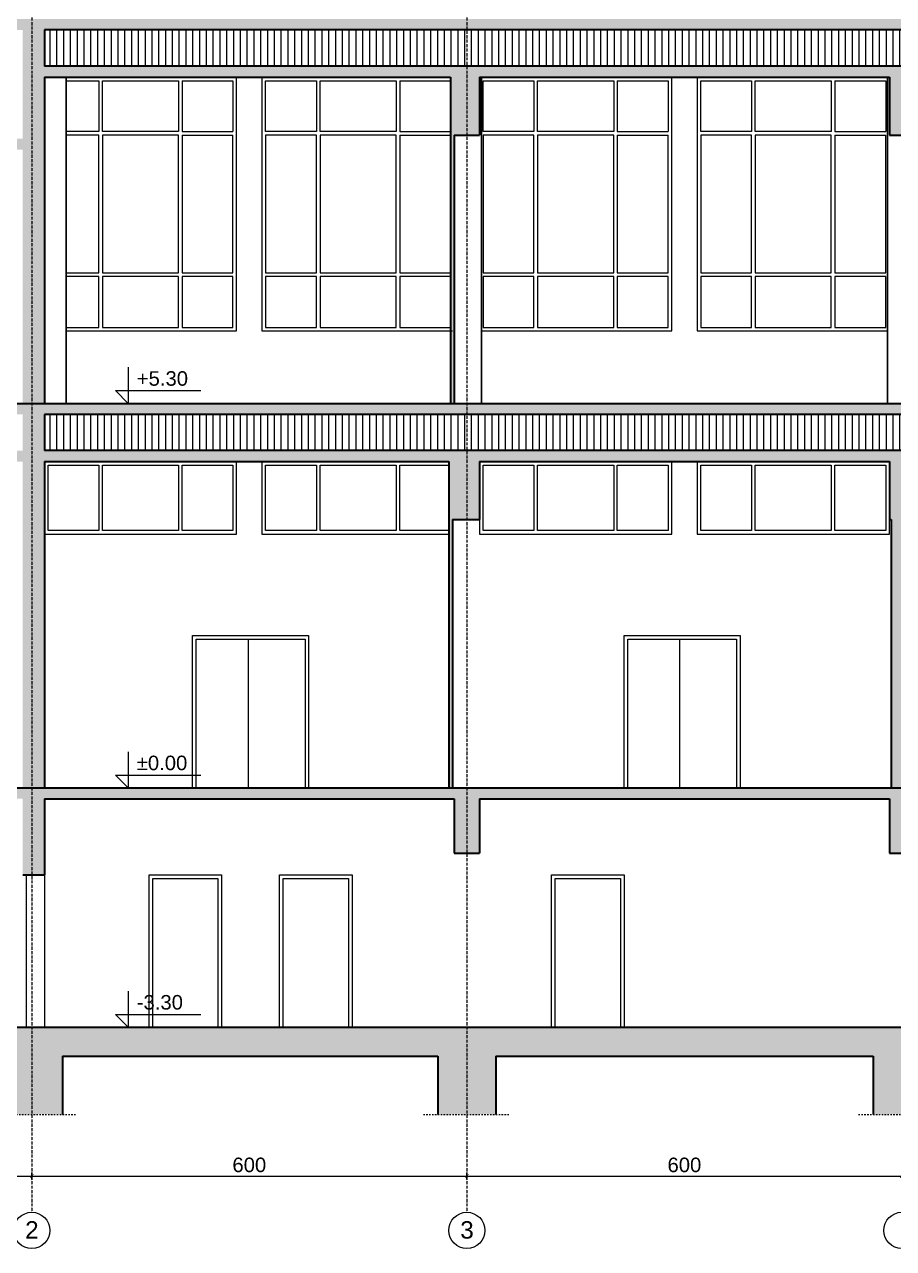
# Model space of a CAD drawing. Header units: inches. Extents: x -72385 to 39588, y -6525 to 66685.
# Drawn here: x -6101 to -4903, y 22991 to 24678 of the extents above; entities that cross this region are included whole.
import ezdxf

# ---------------------------------------------------------------- set-up
doc = ezdxf.new("R2010")
doc.units = ezdxf.units.IN
doc.header["$MEASUREMENT"] = 0
doc.linetypes.add('DashDot', pattern=[0.6, 0.4, -0.1, 0, -0.1])
doc.linetypes.add('Hidden', pattern=[0.4, 0.2, -0.2])
for name, color, linetype, lineweight in [('Надписи коти външни', 252, 'Continuous', 25), ('Надписи нива', 252, 'Continuous', 25), ('Надписи Оси', 252, 'Continuous', 25), ('Оси', 252, 'DashDot', 25), ('Фасади Разрези дебело', 7, 'Continuous', 35), ('Фасади Разрези пунктир', 253, 'Hidden', 25), ('Фасади Разрези средно', 252, 'Continuous', 30), ('Фасади Разрези тънко', 253, 'Continuous', 25), ('Щрих стени', 254, 'Continuous', 25)]:
    doc.layers.add(name, color=color, linetype=linetype, lineweight=lineweight)
doc.styles.add('Arial Regular', font='arial.ttf')
doc.styles.get("Standard").update_dxf_attribs({"font": 'arial.ttf'})
doc.dimstyles.new('Annotative', dxfattribs={"dimscale": 0, "dimtxt": 20, "dimasz": 5, "dimexe": 5, "dimexo": 5, "dimgap": 5, "dimtad": 1, "dimdec": 0, "dimzin": 0, "dimdsep": 46, "dimtxsty": 'Standard', "dimblk": 'ARCHTICK', "dimcen": 5, "dimdle": 5, "dimadec": 0, "dimazin": 0, "dimtfac": 1, "dimtdec": 0, "dimtofl": 0, "dimtmove": 0, "dimatfit": 3, "dimldrblk": 'ARCHTICK', "dimfxl": 5, "dimfxlon": 1, "dimtolj": 1, "dimtzin": 0, "dimarcsym": 1})

# ---------------------------------------------------------------- blocks, each defined once
blk = doc.blocks.new('_ArchTick')
at = {"color": 0, "linetype": 'ByBlock', "const_width": 0.15}
blk.add_lwpolyline([(-0.5, -0.5), (0.5, 0.5)], dxfattribs=at)
blk = doc.blocks.new('*D7022')
at = {"layer": 'Defpoints', "color": 0, "ltscale": 10, "transparency": 16777216}
for p in [(-4891, 23090.9), (-5491, 23040.9), (-4891, 23040.9)]:
    blk.add_point(p, dxfattribs=at)
at = {"layer": 'Надписи коти външни', "color": 0, "lineweight": -2, "ltscale": 10, "transparency": 16777216}
for p, q in [((-5496, 23090.9), (-4886, 23090.9)), ((-5491, 23085.9), (-5491, 23095.9)), ((-4891, 23085.9), (-4891, 23095.9))]:
    blk.add_line(p, q, dxfattribs=at)
at = {"layer": 'Надписи коти външни', "color": 0, "lineweight": -2, "ltscale": 10, "transparency": 16777216, "xscale": 5, "yscale": 5, "zscale": 5, "rotation": 180}
blk.add_blockref('_ArchTick', (-5491, 23090.9), dxfattribs=at)
at = {"layer": 'Надписи коти външни', "color": 0, "lineweight": -2, "ltscale": 10, "transparency": 16777216, "xscale": 5, "yscale": 5, "zscale": 5}
blk.add_blockref('_ArchTick', (-4891, 23090.9), dxfattribs=at)
at = {"layer": 'Надписи коти външни', "color": 0, "ltscale": 10, "transparency": 16777216, "insert": (-5191, 23106.1), "char_height": 20, "attachment_point": 5}
blk.add_mtext('\\A1;600', dxfattribs=at)
blk = doc.blocks.new('*D7023')
at = {"layer": 'Defpoints', "color": 0, "ltscale": 10, "transparency": 16777216}
for p in [(-5491, 23090.9), (-6091, 23040.9), (-5491, 23040.9)]:
    blk.add_point(p, dxfattribs=at)
at = {"layer": 'Надписи коти външни', "color": 0, "lineweight": -2, "ltscale": 10, "transparency": 16777216}
for p, q in [((-6096, 23090.9), (-5486, 23090.9)), ((-6091, 23085.9), (-6091, 23095.9)), ((-5491, 23085.9), (-5491, 23095.9))]:
    blk.add_line(p, q, dxfattribs=at)
at = {"layer": 'Надписи коти външни', "color": 0, "lineweight": -2, "ltscale": 10, "transparency": 16777216, "xscale": 5, "yscale": 5, "zscale": 5, "rotation": 180}
blk.add_blockref('_ArchTick', (-6091, 23090.9), dxfattribs=at)
at = {"layer": 'Надписи коти външни', "color": 0, "lineweight": -2, "ltscale": 10, "transparency": 16777216, "xscale": 5, "yscale": 5, "zscale": 5}
blk.add_blockref('_ArchTick', (-5491, 23090.9), dxfattribs=at)
at = {"layer": 'Надписи коти външни', "color": 0, "ltscale": 10, "transparency": 16777216, "insert": (-5791, 23106.1), "char_height": 20, "attachment_point": 5}
blk.add_mtext('\\A1;600', dxfattribs=at)
blk = doc.blocks.new('*D7024')
at = {"layer": 'Defpoints', "color": 0, "ltscale": 10, "transparency": 16777216}
for p in [(-6091, 23090.9), (-7006, 23040.9), (-6091, 23040.9)]:
    blk.add_point(p, dxfattribs=at)
at = {"layer": 'Надписи коти външни', "color": 0, "lineweight": -2, "ltscale": 10, "transparency": 16777216}
for p, q in [((-7011, 23090.9), (-6086, 23090.9)), ((-7006, 23085.9), (-7006, 23095.9)), ((-6091, 23085.9), (-6091, 23095.9))]:
    blk.add_line(p, q, dxfattribs=at)
at = {"layer": 'Надписи коти външни', "color": 0, "lineweight": -2, "ltscale": 10, "transparency": 16777216, "xscale": 5, "yscale": 5, "zscale": 5, "rotation": 180}
blk.add_blockref('_ArchTick', (-7006, 23090.9), dxfattribs=at)
at = {"layer": 'Надписи коти външни', "color": 0, "lineweight": -2, "ltscale": 10, "transparency": 16777216, "xscale": 5, "yscale": 5, "zscale": 5}
blk.add_blockref('_ArchTick', (-6091, 23090.9), dxfattribs=at)
at = {"layer": 'Надписи коти външни', "color": 0, "ltscale": 10, "transparency": 16777216, "insert": (-6548.5, 23106.1), "char_height": 20, "attachment_point": 5}
blk.add_mtext('\\A1;915', dxfattribs=at)

msp = doc.modelspace()

# ---------------------------------------------------------------- hatches: boundary and pattern name
at = {"layer": 'Щрих стени', "ltscale": 10}
h = msp.add_hatch(color=256, dxfattribs=at)
h.dxf.hatch_style = 1
h.paths.add_polyline_path([(-1845.7, 24685.9), (-7023.6, 24685.9), (-7023.6, 24605.9), (-6988.6, 24605.9), (-6988.6, 24670.9), (-6808.6, 24670.9), (-6808.6, 24355.9), (-6778.6, 24355.9), (-6778.6, 24670.9), (-6283.6, 24670.9), (-6283.6, 24155.9), (-6253.6, 24155.9), (-6253.6, 24505.9), (-6103.5, 24505.9), (-6103.5, 24155.9), (-6073.5, 24155.9), (-6073.5, 24605.9), (-5513.5, 24605.9), (-5513.5, 24155.9), (-5508.5, 24155.9), (-5508.5, 24525.9), (-5473.5, 24525.9), (-5473.5, 24605.9), (-4908.4, 24605.9), (-4908.4, 24525.9), (-4873.4, 24525.9), (-4873.4, 24605.9), (-4308.4, 24605.9), (-4308.4, 24525.9), (-4273.4, 24525.9), (-4273.4, 24605.9), (-3708.3, 24605.9), (-3708.3, 24525.9), (-3673.3, 24525.9), (-3673.3, 24605.9), (-3108.3, 24605.9), (-3108.3, 24525.9), (-3073.3, 24525.9), (-3073.3, 24605.9), (-2508.3, 24605.9), (-2508.3, 24525.9), (-2473.2, 24525.9), (-2473.2, 24605.9), (-1908.2, 24605.9), (-1908.2, 24365.9), (-1845.7, 24365.9)])
h.paths.add_polyline_path([(-1908.2, 24620.9), (-6073.5, 24620.9), (-6073.5, 24670.9), (-1908.2, 24670.9)], flags=16)
h.paths.add_polyline_path([(-6103.5, 24520.9), (-6253.6, 24520.9), (-6253.6, 24670.9), (-6103.5, 24670.9)], flags=16)
h.paths.add_polyline_path([(-6988.6, 24255.9), (-7038.6, 24255.9), (-7038.6, 24245.9), (-7023.6, 24245.9), (-7023.6, 24155.9), (-6988.6, 24155.9)])
at = {"layer": 'Щрих стени', "ltscale": 10, "transparency": 33554610}
h = msp.add_hatch(dxfattribs=at)
h.set_pattern_fill('ANSI31', color=256, scale=75, angle=45)
h.paths.add_polyline_path([(-1908.2, 24670.9), (-6073.5, 24670.9), (-6073.5, 24620.9), (-1908.2, 24620.9)])
at = {"layer": 'Щрих стени', "ltscale": 10}
h = msp.add_hatch(color=256, dxfattribs=at)
h.dxf.hatch_style = 1
h.paths.add_polyline_path([(-1845.7, 24155.9), (-7023.6, 24155.9), (-7023.6, 24075.9), (-6988.6, 24075.9), (-6988.6, 24140.9), (-6708.6, 24140.9), (-6708.6, 24075.9), (-6673.6, 24075.9), (-6673.6, 24140.9), (-6558.6, 24140.9), (-6558.6, 24075.9), (-6523.6, 24075.9), (-6523.6, 24140.9), (-6408.5, 24140.9), (-6408.5, 24075.9), (-6378.3, 24075.9), (-6378.3, 24140.9), (-6283.6, 24140.9), (-6283.6, 24075.9), (-6103.5, 24075.9), (-6103.5, 23625.9), (-6073.5, 23625.9), (-6073.5, 24075.9), (-5516, 24075.9), (-5516, 23625.9), (-5511, 23625.9), (-5511, 23995.9), (-5473.5, 23995.9), (-5473.5, 24075.9), (-4908.4, 24075.9), (-4908.4, 23995.9), (-4905.9, 23995.9), (-4905.9, 23625.9), (-4875.9, 23625.9), (-4875.9, 23995.9), (-4873.4, 23995.9), (-4873.4, 24075.9), (-4308.4, 24075.9), (-4308.4, 23625.9), (-4303.4, 23625.9), (-4303.4, 23995.9), (-4273.4, 23995.9), (-4273.4, 24075.9), (-3708.3, 24075.9), (-3708.3, 23995.9), (-3705.8, 23995.9), (-3705.8, 23625.9), (-3675.8, 23625.9), (-3675.8, 23995.9), (-3673.3, 23995.9), (-3673.3, 24075.9), (-3108.3, 24075.9), (-3108.3, 23995.9), (-3073.3, 23995.9), (-3073.3, 24075.9), (-2508.3, 24075.9), (-2508.3, 23995.9), (-2473.2, 23995.9), (-2473.2, 24075.9), (-1908.2, 24075.9), (-1908.2, 23835.9), (-1845.7, 23835.9)])
h.paths.add_polyline_path([(-6103.5, 24090.9), (-6253.6, 24090.9), (-6253.6, 24140.9), (-6103.5, 24140.9)], flags=16)
h.paths.add_polyline_path([(-6073.5, 24140.9), (-1908.2, 24140.9), (-1908.2, 24090.9), (-6073.5, 24090.9)], flags=16)
at = {"layer": 'Щрих стени', "ltscale": 10, "transparency": 33554610}
h = msp.add_hatch(dxfattribs=at)
h.set_pattern_fill('ANSI31', color=256, scale=75, angle=45)
h.paths.add_polyline_path([(-1908.2, 24140.9), (-6073.5, 24140.9), (-6073.5, 24090.9), (-1908.2, 24090.9)])
at = {"layer": 'Щрих стени', "ltscale": 10}
h = msp.add_hatch(color=256, dxfattribs=at)
h.dxf.hatch_style = 1
h.paths.add_polyline_path([(-1845.7, 23625.9), (-7023.6, 23625.9), (-7023.6, 23590.9), (-6973.6, 23590.9), (-6973.6, 23610.9), (-6826.1, 23610.9), (-6826.1, 23575.9), (-6796.1, 23575.9), (-6796.1, 23610.9), (-6646.1, 23610.9), (-6646.1, 23575.9), (-6616.1, 23575.9), (-6616.1, 23610.9), (-6466.1, 23610.9), (-6466.1, 23575.9), (-6436.1, 23575.9), (-6436.1, 23610.9), (-6286.1, 23610.9), (-6286.1, 23575.9), (-6256.1, 23575.9), (-6256.1, 23610.9), (-6103.5, 23610.9), (-6103.5, 23505.9), (-6073.5, 23505.9), (-6073.5, 23610.9), (-5508.5, 23610.9), (-5508.5, 23535.9), (-5473.5, 23535.9), (-5473.5, 23610.9), (-4908.4, 23610.9), (-4908.4, 23535.9), (-4873.4, 23535.9), (-4873.4, 23610.9), (-4308.4, 23610.9), (-4308.4, 23535.9), (-4273.4, 23535.9), (-4273.4, 23610.9), (-3708.3, 23610.9), (-3708.3, 23535.9), (-3673.3, 23535.9), (-3673.3, 23610.9), (-3108.3, 23610.9), (-3108.3, 23535.9), (-3073.3, 23535.9), (-3073.3, 23610.9), (-2508.3, 23610.9), (-2508.3, 23535.9), (-2473.2, 23535.9), (-2473.2, 23610.9), (-1908.2, 23610.9), (-1908.2, 23295.9), (-6973.6, 23295.9), (-6973.6, 23545.9), (-7023.6, 23545.9), (-7023.6, 23175.9), (-6943.6, 23175.9), (-6943.6, 23255.9), (-6128.5, 23255.9), (-6128.5, 23175.9), (-6048.5, 23175.9), (-6048.5, 23255.9), (-5531, 23255.9), (-5531, 23175.9), (-5451, 23175.9), (-5451, 23255.9), (-4930.9, 23255.9), (-4930.9, 23175.9), (-4850.9, 23175.9), (-4850.9, 23255.9), (-4330.9, 23255.9), (-4330.9, 23175.9), (-4250.9, 23175.9), (-4250.9, 23255.9), (-3730.8, 23255.9), (-3730.8, 23175.9), (-3650.8, 23175.9), (-3650.8, 23255.9), (-3130.8, 23255.9), (-3130.8, 23175.9), (-3050.8, 23175.9), (-3050.8, 23255.9), (-2530.8, 23255.9), (-2530.8, 23175.9), (-2450.7, 23175.9), (-2450.7, 23255.9), (-1917, 23255.9), (-1917, 23175.9), (-1845.7, 23175.9)])

# ---------------------------------------------------------------- linework, layer by layer
at = {"layer": 'Надписи нива', "ltscale": 10}
for p, q in [((-5957.9, 24205.9), (-5957.9, 24155.9)), ((-5975.5, 24173.6), (-5857.9, 24173.6)), ((-5957.9, 24155.9), (-5975.5, 24173.6)), ((-5957.9, 23675.9), (-5957.9, 23625.9)), ((-5975.5, 23643.6), (-5857.9, 23643.6)), ((-5957.9, 23625.9), (-5975.5, 23643.6)), ((-5957.9, 23345.9), (-5957.9, 23295.9)), ((-5975.5, 23313.6), (-5857.9, 23313.6)), ((-5957.9, 23295.9), (-5975.5, 23313.6))]:
    msp.add_line(p, q, dxfattribs=at)
at = {"layer": 'Надписи Оси', "ltscale": 50}
for centre in [(-6091, 23015.9), (-5491, 23015.9), (-4891, 23015.9)]:
    msp.add_circle(centre, 25, dxfattribs=at)
at = {"layer": 'Оси', "ltscale": 10}
for p, q in [((-6091, 26090.9), (-6091, 23040.9)), ((-5491, 26090.9), (-5491, 23040.9))]:
    msp.add_line(p, q, dxfattribs=at)
at = {"layer": 'Фасади Разрези дебело', "ltscale": 10}
for p, q in [((-6073.5, 24670.9), (-6073.5, 24620.9)), ((-1908.2, 24670.9), (-6073.5, 24670.9)), ((-1908.2, 24620.9), (-6073.5, 24620.9)), ((-6073.5, 24605.9), (-6073.5, 24155.9)), ((-5513.5, 24605.9), (-5513.5, 24155.9)), ((-5473.5, 24605.9), (-5473.5, 24525.9)), ((-4908.4, 24605.9), (-4908.4, 24525.9)), ((-5508.5, 24525.9), (-5508.5, 24155.9)), ((-6073.5, 24140.9), (-6073.5, 24090.9)), ((-1908.2, 24140.9), (-6073.5, 24140.9)), ((-1908.2, 24090.9), (-6073.5, 24090.9)), ((-6073.5, 24075.9), (-6073.5, 23625.9)), ((-5516, 24075.9), (-5516, 23625.9)), ((-5473.5, 24075.9), (-5473.5, 23995.9)), ((-4908.4, 24075.9), (-4908.4, 23995.9)), ((-5511, 23995.9), (-5511, 23625.9)), ((-4905.9, 23995.9), (-4905.9, 23625.9)), ((-6073.5, 23610.9), (-6073.5, 23505.9)), ((-5508.5, 23610.9), (-5508.5, 23535.9)), ((-5473.5, 23610.9), (-5473.5, 23535.9)), ((-4908.4, 23610.9), (-4908.4, 23535.9)), ((-6048.5, 23255.9), (-6048.5, 23175.9)), ((-5531, 23255.9), (-5531, 23175.9)), ((-5451, 23255.9), (-5451, 23175.9)), ((-4930.9, 23255.9), (-4930.9, 23175.9))]:
    msp.add_line(p, q, dxfattribs=at)
at = {"layer": 'Фасади Разрези дебело', "ltscale": 10, "extrusion": (1.2091e-15, 1, -2.22045e-16)}
for p, q in [((-6073.5, 24605.9), (-5513.5, 24605.9)), ((-5473.5, 24605.9), (-4908.4, 24605.9)), ((-5508.5, 24525.9), (-5473.5, 24525.9)), ((-4908.4, 24525.9), (-4873.4, 24525.9)), ((-7023.6, 24155.9), (4686.5, 24155.9)), ((-6073.5, 24075.9), (-5516, 24075.9)), ((-5473.5, 24075.9), (-4908.4, 24075.9)), ((-5511, 23995.9), (-5473.5, 23995.9)), ((-4908.4, 23995.9), (-4905.9, 23995.9)), ((-7023.6, 23625.9), (4681.5, 23625.9)), ((-6073.5, 23610.9), (-5508.5, 23610.9)), ((-5473.5, 23610.9), (-4908.4, 23610.9)), ((-5508.5, 23535.9), (-5473.5, 23535.9)), ((-4908.4, 23535.9), (-4873.4, 23535.9)), ((-6103.5, 23505.9), (-6073.5, 23505.9)), ((-6973.6, 23295.9), (-1908.2, 23295.9)), ((-6048.5, 23255.9), (-5531, 23255.9)), ((-5451, 23255.9), (-4930.9, 23255.9))]:
    msp.add_line(p, q, dxfattribs=at)
at = {"layer": 'Фасади Разрези пунктир', "ltscale": 10, "extrusion": (1.2091e-15, 1, -2.22045e-16)}
for p, q in [((-6148.5, 23175.9), (-6028.5, 23175.9)), ((-5551, 23175.9), (-5431, 23175.9)), ((-4950.9, 23175.9), (-4830.9, 23175.9))]:
    msp.add_line(p, q, dxfattribs=at)
at = {"layer": 'Фасади Разрези средно', "ltscale": 10}
for p, q in [((-6043.5, 24605.9), (-6043.5, 24155.9)), ((-5471, 24605.9), (-5471, 24155.9)), ((-4910.9, 24605.9), (-4910.9, 24155.9))]:
    msp.add_line(p, q, dxfattribs=at)
at = {"layer": 'Фасади Разрези тънко', "ltscale": 10}
for p, q in [((-5888.5, 24600.9), (-5888.5, 24530.9)), ((-5883.5, 24600.9), (-5883.5, 24530.9)), ((-5813.5, 24600.9), (-5813.5, 24530.9)), ((-5588.5, 24600.9), (-5588.5, 24530.9)), ((-5583.5, 24600.9), (-5583.5, 24530.9)), ((-5288.5, 24600.9), (-5288.5, 24530.9)), ((-5283.5, 24600.9), (-5283.5, 24530.9)), ((-5213.5, 24600.9), (-5213.5, 24530.9)), ((-4988.4, 24600.9), (-4988.4, 24530.9)), ((-4983.4, 24600.9), (-4983.4, 24530.9)), ((-4913.4, 24600.9), (-4913.4, 24530.9)), ((-5808.5, 24075.9), (-6073.5, 24075.9)), ((-6073.5, 24075.9), (-6073.5, 23975.9)), ((-6068.5, 24070.9), (-5998.5, 24070.9)), ((-6068.5, 23980.9), (-6068.5, 24070.9)), ((-5998.5, 24070.9), (-5998.5, 23980.9)), ((-5993.5, 23980.9), (-5993.5, 24070.9)), ((-5993.5, 24070.9), (-5888.5, 24070.9)), ((-5888.5, 24070.9), (-5888.5, 23980.9)), ((-5883.5, 23980.9), (-5883.5, 24070.9)), ((-5813.5, 24070.9), (-5813.5, 23980.9)), ((-5808.5, 23975.9), (-5808.5, 24075.9)), ((-5516, 24075.9), (-5773.5, 24075.9)), ((-5773.5, 24075.9), (-5773.5, 23975.9)), ((-5768.5, 24070.9), (-5698.5, 24070.9)), ((-5768.5, 23980.9), (-5768.5, 24070.9)), ((-5698.5, 24070.9), (-5698.5, 23980.9)), ((-5693.5, 23980.9), (-5693.5, 24070.9)), ((-5693.5, 24070.9), (-5588.5, 24070.9)), ((-5588.5, 24070.9), (-5588.5, 23980.9)), ((-5583.5, 23980.9), (-5583.5, 24070.9)), ((-5208.5, 24075.9), (-5473.5, 24075.9)), ((-5473.5, 24075.9), (-5473.5, 23975.9)), ((-5468.5, 24070.9), (-5398.5, 24070.9)), ((-5468.5, 23980.9), (-5468.5, 24070.9)), ((-5398.5, 24070.9), (-5398.5, 23980.9)), ((-5393.5, 23980.9), (-5393.5, 24070.9)), ((-5393.5, 24070.9), (-5288.5, 24070.9)), ((-5288.5, 24070.9), (-5288.5, 23980.9)), ((-5283.5, 23980.9), (-5283.5, 24070.9)), ((-5213.5, 24070.9), (-5213.5, 23980.9)), ((-5208.5, 23975.9), (-5208.5, 24075.9)), ((-4908.4, 24075.9), (-5173.5, 24075.9)), ((-5173.5, 24075.9), (-5173.5, 23975.9)), ((-5168.5, 24070.9), (-5098.5, 24070.9)), ((-5168.5, 23980.9), (-5168.5, 24070.9)), ((-5098.5, 24070.9), (-5098.5, 23980.9)), ((-5093.5, 23980.9), (-5093.5, 24070.9)), ((-5093.5, 24070.9), (-4988.4, 24070.9)), ((-4988.4, 24070.9), (-4988.4, 23980.9)), ((-4983.4, 23980.9), (-4983.4, 24070.9)), ((-4913.4, 24070.9), (-4913.4, 23980.9)), ((-4908.4, 23975.9), (-4908.4, 24075.9)), ((-5998.5, 23980.9), (-6068.5, 23980.9)), ((-5888.5, 23980.9), (-5993.5, 23980.9)), ((-5813.5, 23980.9), (-5883.5, 23980.9)), ((-5698.5, 23980.9), (-5768.5, 23980.9)), ((-5588.5, 23980.9), (-5693.5, 23980.9)), ((-5516, 23980.9), (-5583.5, 23980.9)), ((-5398.5, 23980.9), (-5468.5, 23980.9)), ((-5288.5, 23980.9), (-5393.5, 23980.9)), ((-5213.5, 23980.9), (-5283.5, 23980.9)), ((-5098.5, 23980.9), (-5168.5, 23980.9)), ((-4988.4, 23980.9), (-5093.5, 23980.9)), ((-4913.4, 23980.9), (-4983.4, 23980.9)), ((-6073.5, 23975.9), (-5808.5, 23975.9)), ((-5773.5, 23975.9), (-5516, 23975.9)), ((-5473.5, 23975.9), (-5208.5, 23975.9)), ((-5173.5, 23975.9), (-4908.4, 23975.9)), ((-5792.8, 23830.9), (-5792.8, 23625.9)), ((-5197.7, 23830.9), (-5197.7, 23625.9)), ((-6098.5, 23505.9), (-6098.5, 23295.9)), ((-6073.5, 23505.9), (-6073.5, 23295.9))]:
    msp.add_line(p, q, dxfattribs=at)
at = {"layer": 'Фасади Разрези тънко', "ltscale": 10, "extrusion": (2.5431e-15, 1, -2.22045e-16)}
for p, q in [((-5883.5, 24600.9), (-5813.5, 24600.9)), ((-5583.5, 24600.9), (-5513.5, 24600.9)), ((-5283.5, 24600.9), (-5213.5, 24600.9)), ((-4983.4, 24600.9), (-4913.4, 24600.9)), ((-5883.5, 24530.9), (-5813.5, 24530.9)), ((-5883.5, 24525.9), (-5813.5, 24525.9)), ((-5583.5, 24530.9), (-5513.5, 24530.9)), ((-5583.5, 24525.9), (-5513.5, 24525.9)), ((-5283.5, 24530.9), (-5213.5, 24530.9)), ((-5283.5, 24525.9), (-5213.5, 24525.9)), ((-4983.4, 24530.9), (-4913.4, 24530.9)), ((-4983.4, 24525.9), (-4913.4, 24525.9)), ((-5883.5, 24070.9), (-5813.5, 24070.9)), ((-5583.5, 24070.9), (-5516, 24070.9)), ((-5283.5, 24070.9), (-5213.5, 24070.9)), ((-4983.4, 24070.9), (-4913.4, 24070.9))]:
    msp.add_line(p, q, dxfattribs=at)
at = {"layer": 'Фасади Разрези тънко', "ltscale": 10}
for points in [[(-6043.5, 24255.9, 0), (-5808.5, 24255.9, 0), (-5808.5, 24605.9, 0)], [(-5513.5, 24605.9, 0), (-5773.5, 24605.9, 0), (-5773.5, 24255.9, 0), (-5511, 24255.9, 0)], [(-5471, 24255.9, 0), (-5208.5, 24255.9, 0), (-5208.5, 24605.9, 0)], [(-4908.4, 24605.9, 0), (-5173.5, 24605.9, 0), (-5173.5, 24255.9, 0), (-4910.9, 24255.9, 0)], [(-6043.5, 24600.9, 0), (-5998.5, 24600.9, 0), (-5998.5, 24530.9, 0), (-6043.5, 24530.9, 0)], [(-5888.5, 24530.9, 0), (-5993.5, 24530.9, 0), (-5993.5, 24600.9, 0), (-5888.5, 24600.9, 0)], [(-5588.5, 24530.9, 0), (-5693.5, 24530.9, 0), (-5693.5, 24600.9, 0), (-5588.5, 24600.9, 0)], [(-5288.5, 24530.9, 0), (-5393.5, 24530.9, 0), (-5393.5, 24600.9, 0), (-5288.5, 24600.9, 0)], [(-4988.4, 24530.9, 0), (-5093.5, 24530.9, 0), (-5093.5, 24600.9, 0), (-4988.4, 24600.9, 0)], [(-6043.5, 24335.9, 0), (-5998.5, 24335.9, 0), (-5998.5, 24525.9, 0), (-6043.5, 24525.9, 0)], [(-5888.5, 24525.9, 0), (-5993.5, 24525.9, 0), (-5993.5, 24335.9, 0), (-5888.5, 24335.9, 0), (-5888.5, 24525.9, 0)], [(-5883.5, 24525.9, 0), (-5883.5, 24335.9, 0), (-5813.5, 24335.9, 0), (-5813.5, 24525.9, 0)], [(-5588.5, 24525.9, 0), (-5693.5, 24525.9, 0), (-5693.5, 24335.9, 0), (-5588.5, 24335.9, 0), (-5588.5, 24525.9, 0)], [(-5583.5, 24525.9, 0), (-5583.5, 24335.9, 0), (-5513.5, 24335.9, 0)], [(-5288.5, 24525.9, 0), (-5393.5, 24525.9, 0), (-5393.5, 24335.9, 0), (-5288.5, 24335.9, 0), (-5288.5, 24525.9, 0)], [(-5283.5, 24525.9, 0), (-5283.5, 24335.9, 0), (-5213.5, 24335.9, 0), (-5213.5, 24525.9, 0)], [(-4988.4, 24525.9, 0), (-5093.5, 24525.9, 0), (-5093.5, 24335.9, 0), (-4988.4, 24335.9, 0), (-4988.4, 24525.9, 0)], [(-4983.4, 24525.9, 0), (-4983.4, 24335.9, 0), (-4913.4, 24335.9, 0), (-4913.4, 24525.9, 0)], [(-6043.5, 24260.9, 0), (-5998.5, 24260.9, 0), (-5998.5, 24330.9, 0), (-6043.5, 24330.9, 0)], [(-5513.5, 24330.9, 0), (-5583.5, 24330.9, 0), (-5583.5, 24260.9, 0), (-5513.5, 24260.9, 0)], [(-5513.5, 24330.9, 0), (-5583.5, 24330.9, 0), (-5583.5, 24260.9, 0), (-5513.5, 24260.9, 0)], [(-5869.2, 23625.9, 0), (-5869.2, 23835.9, 0), (-5709.2, 23835.9, 0), (-5709.2, 23625.9, 0)], [(-5864.2, 23625.9, 0), (-5864.2, 23830.9, 0), (-5714.2, 23830.9, 0), (-5714.2, 23625.9, 0)], [(-5274.1, 23625.9, 0), (-5274.1, 23835.9, 0), (-5114.1, 23835.9, 0), (-5114.1, 23625.9, 0)], [(-5269.1, 23625.9, 0), (-5269.1, 23830.9, 0), (-5119.1, 23830.9, 0), (-5119.1, 23625.9, 0)], [(-5929.2, 23295.9, 0), (-5929.2, 23505.9, 0), (-5829.2, 23505.9, 0), (-5829.2, 23295.9, 0)], [(-5924.2, 23295.9, 0), (-5924.2, 23500.9, 0), (-5834.2, 23500.9, 0), (-5834.2, 23295.9, 0)], [(-5749.2, 23295.9, 0), (-5749.2, 23505.9, 0), (-5649.2, 23505.9, 0), (-5649.2, 23295.9, 0)], [(-5744.2, 23295.9, 0), (-5744.2, 23500.9, 0), (-5654.2, 23500.9, 0), (-5654.2, 23295.9, 0)], [(-5374.2, 23295.9, 0), (-5374.2, 23505.9, 0), (-5274.2, 23505.9, 0), (-5274.2, 23295.9, 0)], [(-5369.2, 23295.9, 0), (-5369.2, 23500.9, 0), (-5279.2, 23500.9, 0), (-5279.2, 23295.9, 0)]]:
    msp.add_polyline3d(points, dxfattribs=at)
for points in [[(-5768.5, 24530.9, 0), (-5768.5, 24600.9, 0), (-5698.5, 24600.9, 0), (-5698.5, 24530.9, 0)], [(-5468.5, 24530.9, 0), (-5468.5, 24600.9, 0), (-5398.5, 24600.9, 0), (-5398.5, 24530.9, 0)], [(-5168.5, 24530.9, 0), (-5168.5, 24600.9, 0), (-5098.5, 24600.9, 0), (-5098.5, 24530.9, 0)], [(-5768.5, 24335.9, 0), (-5698.5, 24335.9, 0), (-5698.5, 24525.9, 0), (-5768.5, 24525.9, 0)], [(-5468.5, 24335.9, 0), (-5398.5, 24335.9, 0), (-5398.5, 24525.9, 0), (-5468.5, 24525.9, 0)], [(-5168.5, 24335.9, 0), (-5098.5, 24335.9, 0), (-5098.5, 24525.9, 0), (-5168.5, 24525.9, 0)], [(-5993.5, 24260.9, 0), (-5888.5, 24260.9, 0), (-5888.5, 24330.9, 0), (-5993.5, 24330.9, 0)], [(-5813.5, 24260.9, 0), (-5813.5, 24330.9, 0), (-5883.5, 24330.9, 0), (-5883.5, 24260.9, 0)], [(-5768.5, 24260.9, 0), (-5698.5, 24260.9, 0), (-5698.5, 24330.9, 0), (-5768.5, 24330.9, 0)], [(-5693.5, 24260.9, 0), (-5588.5, 24260.9, 0), (-5588.5, 24330.9, 0), (-5693.5, 24330.9, 0)], [(-5468.5, 24260.9, 0), (-5398.5, 24260.9, 0), (-5398.5, 24330.9, 0), (-5468.5, 24330.9, 0)], [(-5393.5, 24260.9, 0), (-5288.5, 24260.9, 0), (-5288.5, 24330.9, 0), (-5393.5, 24330.9, 0)], [(-5213.5, 24260.9, 0), (-5213.5, 24330.9, 0), (-5283.5, 24330.9, 0), (-5283.5, 24260.9, 0)], [(-5168.5, 24260.9, 0), (-5098.5, 24260.9, 0), (-5098.5, 24330.9, 0), (-5168.5, 24330.9, 0)], [(-5093.5, 24260.9, 0), (-4988.4, 24260.9, 0), (-4988.4, 24330.9, 0), (-5093.5, 24330.9, 0)], [(-4913.4, 24260.9, 0), (-4913.4, 24330.9, 0), (-4983.4, 24330.9, 0), (-4983.4, 24260.9, 0)]]:
    msp.add_polyline3d(points, close=True, dxfattribs=at)

# ---------------------------------------------------------------- texts
at = {"layer": 'Надписи нива', "ltscale": 10, "char_height": 20, "width": 180.489, "attachment_point": 1, "style": 'Arial Regular'}
for s, insert in [('+5.30', (-5946.2, 24200.4)), ('±0.00', (-5946.2, 23670.4)), ('-3.30', (-5946.2, 23340.4))]:
    msp.add_mtext(s, dxfattribs=dict(at, insert=insert))
at = {"layer": 'Надписи Оси', "ltscale": 100, "char_height": 24, "width": 27.213, "attachment_point": 1, "style": 'Arial Regular'}
for s, insert in [('\\pxqc;2', (-6104.4, 23028.6)), ('\\pxqc;3', (-5504.4, 23028.6))]:
    msp.add_mtext(s, dxfattribs=dict(at, insert=insert))

# ---------------------------------------------------------------- dimensions: what is measured, and where the dimension line sits
at = {"layer": 'Надписи коти външни', "ltscale": 10}
for base, p1, p2, picture, middle in [((-6091, 23090.9), (-7006, 23040.9), (-6091, 23040.9), '*D7024', (-6548.5, 23106.1)), ((-5491, 23090.9), (-6091, 23040.9), (-5491, 23040.9), '*D7023', (-5791, 23106.1)), ((-4891, 23090.9), (-5491, 23040.9), (-4891, 23040.9), '*D7022', (-5191, 23106.1))]:
    dim = msp.add_linear_dim(base=base, p1=p1, p2=p2, dimstyle='Annotative', override={"dimscale": 0, "dimtix": 0, "dimtofl": 0, "dimtmove": 0, "dimatfit": 3}, dxfattribs=at)
    dim.commit()
    dim.dimension.update_dxf_attribs({"geometry": picture, "text_midpoint": middle})

doc.saveas('drawing.dxf')
